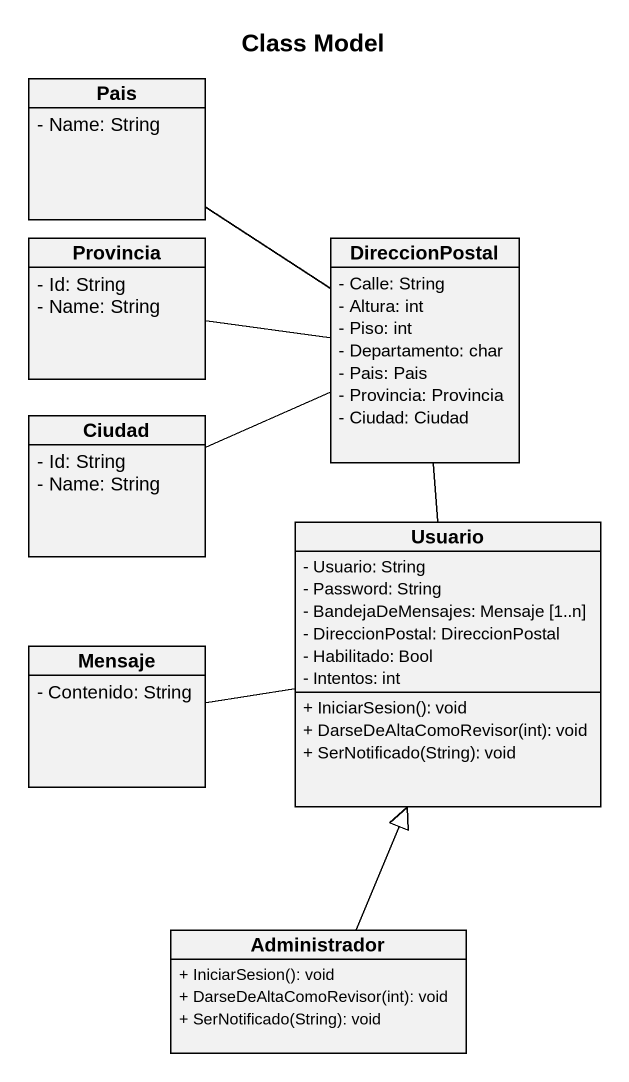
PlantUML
@startuml
title Class Model
hide circle
hide empty members
skinparam classAttributeIconSize 0
class Pais {
  - Name: String
}
class Provincia {
  - Id: String
  - Name: String
}
class DireccionPostal {
  - Calle: String
  - Altura: int
  - Piso: int
  - Departamento: char
  - Pais: Pais
  - Provincia: Provincia
  - Ciudad: Ciudad
}
class Ciudad {
  - Id: String
  - Name: String
}
class Usuario {
  - Usuario: String
  - Password: String
  - BandejaDeMensajes: Mensaje [1..n]
  - DireccionPostal: DireccionPostal
  - Habilitado: Bool
  - Intentos: int
  + IniciarSesion(): void
  + DarseDeAltaComoRevisor(int): void
  + SerNotificado(String): void
}
class Mensaje {
  - Contenido: String
}
class Administrador {
  + IniciarSesion(): void
  + DarseDeAltaComoRevisor(int): void
  + SerNotificado(String): void
}
Pais -- DireccionPostal
Provincia -right- DireccionPostal
DireccionPostal -- Usuario
Ciudad -right- DireccionPostal
Usuario -up- DireccionPostal
Usuario -left- Mensaje
Administrador -up-|> Usuario
@enduml
